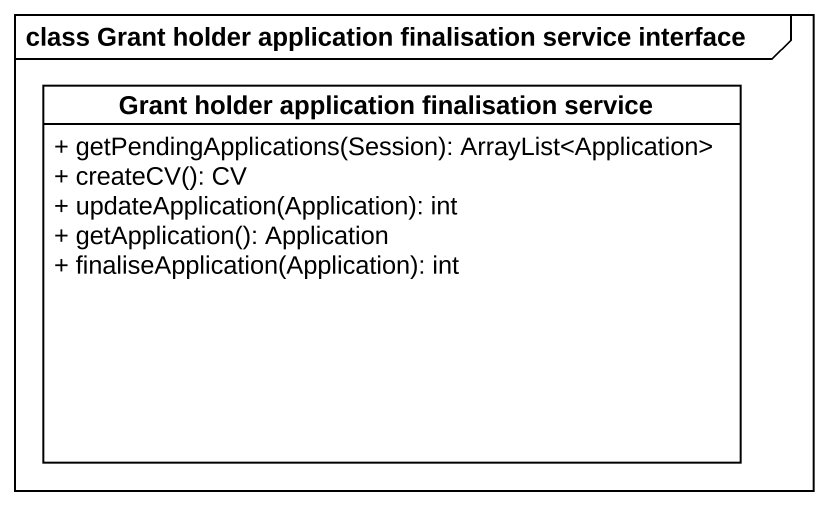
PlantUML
@startuml
mainframe class Grant holder application finalisation service interface
hide circle
hide empty members
skinparam classAttributeIconSize 0
class "Grant holder application finalisation service" as Grant_holder_application {
  + getPendingApplications(Session): ArrayList<Application>
  + createCV(): CV
  + updateApplication(Application): int
  + getApplication(): Application
  + finaliseApplication(Application): int
}
@enduml
